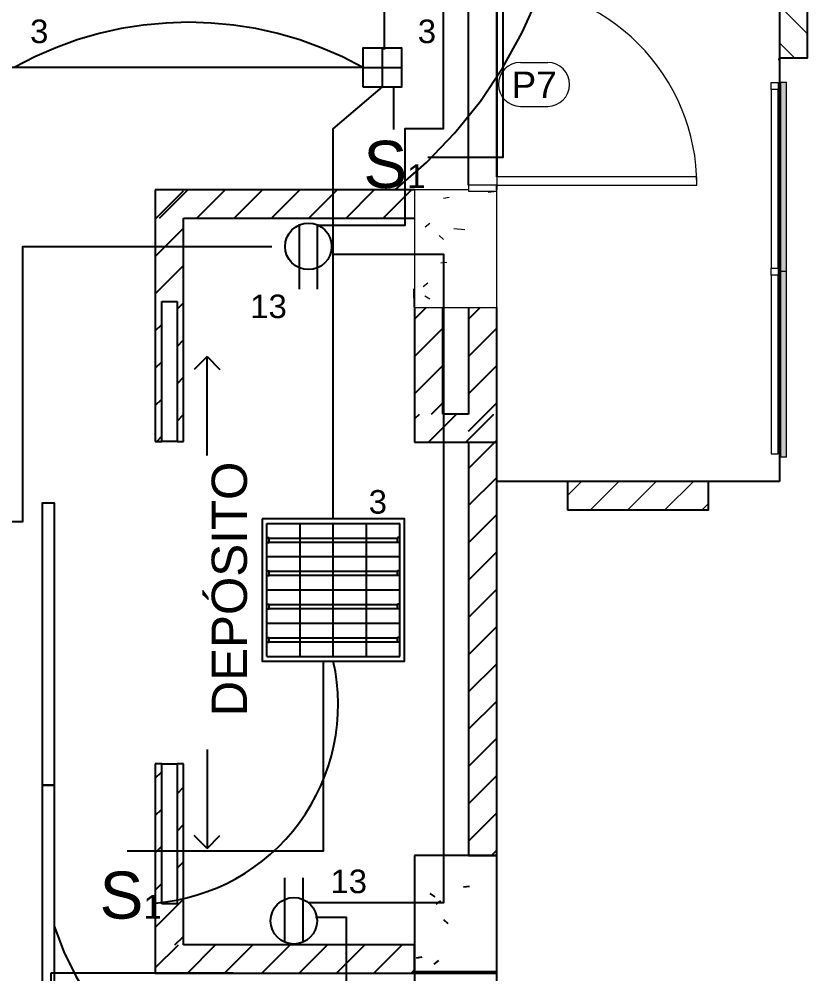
# Model space of a CAD drawing. Header units: inches. Extents: x 131 to 82119, y 71 to 16923.
# Drawn here: x 305.628 to 308.98, y 164.228 to 168.285 of the extents above; entities that cross this region are included whole.
import ezdxf
from ezdxf.enums import TextEntityAlignment as Align

# ---------------------------------------------------------------- set-up
doc = ezdxf.new("R2010")
doc.units = ezdxf.units.IN
doc.header["$MEASUREMENT"] = 0
doc.linetypes.add('HIDDEN', pattern=[9.525, 6.35, -3.175])
for name, color, linetype, lineweight in [('A-DOOR-____-IDEN', 31, 'Continuous', 18), ('A-DOOR-____-MCUT', 31, 'Continuous', 18), ('A-DOOR-____-OTLN', 31, 'Continuous', 18), ('A-DOOR-FRAM-MCUT', 31, 'Continuous', 18), ('A-GLAZ-CURT-OTLN', 52, 'Continuous', 18), ('A-GLAZ-CWMG-OTLN', 51, 'Continuous', 18), ('A-WALL-____-PATT', 111, 'Continuous', 18), ('DUCTO-PARED O TECHO', 7, 'Continuous', 25), ('S-COLS-____-MCUT', 52, 'Continuous', 18), ('S-COLS-____-OTLN', 52, 'Continuous', 18), ('SIMBOLOGIA', 150, 'Continuous', 25)]:
    doc.layers.add(name, color=color, linetype=linetype, lineweight=lineweight)
for name, color, linetype in [('A-MURO', 2, 'Continuous'), ('A-PROY', 33, 'HIDDEN'), ('Arquitectonico', 253, 'Continuous'), ('Arquitectónico', 253, 'Continuous'), ('BLOQUES_ILUMINACION', 1, 'Continuous'), ('BLOQUES_ILUMINACION1', 8, 'Continuous'), ('INTERRUPTORES', 6, 'Continuous'), ('LAMPARAS', 20, 'Continuous'), ('Retorno', 5, 'HIDDEN')]:
    doc.layers.add(name, color=color, linetype=linetype)
doc.styles.add('Arial_1', font='arial.ttf', dxfattribs={"height": 0.15})
doc.styles.add('Arial_4', font='arial.ttf', dxfattribs={"height": 0.1125})
doc.styles.get("Standard").update_dxf_attribs({"font": 'arial.ttf'})
pattern_1 = [(45, (314.34163, 184.42544), (-0.07919596, 0.07919596), [])]

# ---------------------------------------------------------------- blocks, each defined once
blk = doc.blocks.new('M_Concrete-Rectangular-Column - Columna Concreto 0_35 x 0_50-1658615-ARQ-P1')
at = {"layer": 'S-COLS-____-OTLN'}
h = blk.add_hatch(dxfattribs=at)
h.set_pattern_fill('FP_33', style=0, pattern_type=2)
h.set_pattern_definition([(50, (6.859, 17.117), (0.546432, -0.047308), [0.057, -0.629]), (355, (6.859, 17.117), (-0.105429, 0.57337), [0.046, -0.503]), (100.451, (6.904, 17.113), (0.440955, 0.525708), [0.049, -0.534]), (46.184, (6.859, 17.269), (0.813123, -0.12606), [0.086, -0.943]), (96.636, (6.926, 17.259), (0.711995, 0.742252), [0.073, -0.801]), (351.184, (6.859, 17.269), (0.71223, 0.742616), [0.069, -0.754]), (21, (6.935, 17.231), (0.454985, -0.306292), [0.057, -0.629]), (326, (6.935, 17.231), (0.185766, 0.552594), [0.046, -0.503]), (71.451, (6.973, 17.205), (0.640536, 0.246016), [0.049, -0.534]), (37.5, (6.859, 17.117), (0.009206, 0.2541166), [0.025, -0.472, 0.025, -0.485, -0.505]), (37.5, (6.859, 17.117), (0.009206, 0.2541166), [-1.007, 0.025, -0.48]), (7.5, (6.859, 17.117), (0.2004608, 0.3007382), [0.025, -0.266, 0.025, -0.46, -0.192]), (7.5, (6.859, 17.117), (0.2004608, 0.3007382), [-0.776, 0.025, -0.167]), (327.5, (6.689, 17.117), (0.406483, -0.0170776), [0.025, -0.165, 0.025, -0.569, -0.789]), (327.5, (6.689, 17.117), (0.406483, -0.0170776), [-0.785, 0.025, -0.764]), (317.5, (6.612, 17.117), (0.4439987, 0.076008), [0.025, -0.223, 0.025, -0.37, -0.56]), (317.5, (6.612, 17.117), (0.4439987, 0.076008), [-0.642, 0.025, -0.535])])
h.paths.add_polyline_path([(0.175, -0.25), (0.175, 0.2451), (0.055, 0.2451), (0.055, 0.25), (-0.175, 0.25), (-0.175, -0.25), (0.055, -0.25)], flags=0)
at = {"layer": 'S-COLS-____-MCUT'}
for p, q in [((0.055, 0.25), (-0.175, 0.25)), ((-0.175, 0.25), (-0.175, -0.25)), ((0.175, -0.25), (0.175, 0.2451)), ((-0.175, -0.25), (0.175, -0.25))]:
    blk.add_line(p, q, dxfattribs=at)
blk = doc.blocks.new('Puertas Revit Lisas - 0_90 X 2_60-1819666-ARQ-P1')
at = {"layer": 'A-DOOR-____-MCUT'}
for p, q in [((0.425, 0.906825), (0.39, 0.906825)), ((0.39, 0.906825), (0.39, 0.056825)), ((0.425, 0.056825), (0.425, 0.906825)), ((0.39, 0.056825), (0.425, 0.056825))]:
    blk.add_line(p, q, dxfattribs=at)
at = {"layer": 'A-DOOR-____-OTLN'}
blk.add_arc((0.425, 0.056825), 0.85, 90, 180, dxfattribs=at)
at = {"layer": 'A-DOOR-FRAM-MCUT'}
for p, q in [((-0.425, 0.056825), (-0.45, 0.056825)), ((-0.45, 0.056825), (-0.45, -0.063175)), ((-0.425, -0.063175), (-0.425, 0.056825)), ((0.425, 0.056825), (0.425, -0.063175)), ((0.45, 0.056825), (0.425, 0.056825)), ((0.45, -0.063175), (0.45, 0.056825)), ((-0.45, -0.063175), (-0.425, -0.063175)), ((0.425, -0.063175), (0.45, -0.063175))]:
    blk.add_line(p, q, dxfattribs=at)
blk = doc.blocks.new('Etiqueta Puerta 1_5mm - Etiqueta Puerta 1_5mm-1832370-ARQ-P1')
at = {"layer": 'A-DOOR-____-IDEN'}
for p, q in [((-0.000813, 0.001281), (0.000734, 0.001281)), ((-0.000813, -0.001203), (0.000734, -0.001203))]:
    blk.add_line(p, q, dxfattribs=at)
for centre, start, end in [((-0.000813, 0.000039), 90, 270), ((0.000734, 0.000039), 270, 90)]:
    blk.add_arc(centre, 0.001242, start, end, dxfattribs=at)
blk = doc.blocks.new('System Panel - Glazed-1488045-ARQ-P1')
at = {"layer": 'A-GLAZ-CURT-OTLN'}
blk.add_hatch(color=256, dxfattribs=at).paths.add_polyline_path([(-0.3945, 0.0495), (-0.3945, 0.0245), (0.3945, 0.0245), (0.3945, 0.0495), (0.0344, 0.0495)], flags=0)
for p, q in [((-0.3945, 0.0495), (0.3945, 0.0495)), ((-0.3945, 0.0495), (-0.3945, 0.0245)), ((0.3945, 0.0495), (0.3945, 0.0245)), ((0.3945, 0.0245), (-0.3945, 0.0245))]:
    blk.add_line(p, q, dxfattribs=at)
blk = doc.blocks.new('System Panel - Glazed-1488044-ARQ-P1')
at = {"layer": 'A-GLAZ-CURT-OTLN'}
blk.add_hatch(color=256, dxfattribs=at).paths.add_polyline_path([(-0.402, 0.0245), (0.402, 0.0245), (0.402, 0.0495), (-0.402, 0.0495)], flags=0)
for p, q in [((-0.402, 0.0495), (0.402, 0.0495)), ((-0.402, 0.0495), (-0.402, 0.0245)), ((0.402, 0.0495), (0.402, 0.0245)), ((0.402, 0.0245), (-0.402, 0.0245))]:
    blk.add_line(p, q, dxfattribs=at)
blk = doc.blocks.new('Rectangular Mullion - 30mm Square-1488043-ARQ-P1')
at = {"layer": 'A-GLAZ-CWMG-OTLN'}
for p, q in [((0, -5.8737), (0.03, -5.8737)), ((0, -6.6327), (0, -5.8737)), ((0.03, -5.8737), (0.03, -6.6327)), ((0.03, -6.6327), (0, -6.6327))]:
    blk.add_line(p, q, dxfattribs=at)
blk = doc.blocks.new('Rectangular Mullion - 30mm Square-1488009-ARQ-P1')
at = {"layer": 'A-GLAZ-CWMG-OTLN'}
for p, q in [((-0.015, -0.015), (-0.015, 0.015)), ((-0.015, 0.015), (0.015, 0.015)), ((0.015, 0.015), (0.015, -0.015)), ((0.015, -0.015), (-0.015, -0.015))]:
    blk.add_line(p, q, dxfattribs=at)
blk = doc.blocks.new('Rectangular Mullion - 30mm Square-1488014-ARQ-P1')
at = {"layer": 'A-GLAZ-CWMG-OTLN'}
for p, q in [((-0.03, -0.015), (-0.03, 0.015)), ((-0.03, 0.015), (0, 0.015)), ((0, 0.015), (0, -0.015)), ((0, -0.015), (-0.03, -0.015))]:
    blk.add_line(p, q, dxfattribs=at)
blk = doc.blocks.new('A$C633049BD')
at = {"layer": 'A-GLAZ-CURT-OTLN', "rotation": 90.00000000000031}
for name, p in [('System Panel - Glazed-1488044-ARQ-P1', (-0.217, 1.0464)), ('System Panel - Glazed-1488045-ARQ-P1', (-0.217, 0.25))]:
    blk.add_blockref(name, p, dxfattribs=at)
at = {"layer": 'A-GLAZ-CWMG-OTLN', "extrusion": (0, 0, -1), "rotation": 89.99999999999972}
for name, p in [('Rectangular Mullion - 30mm Square-1488014-ARQ-P1', (0.217, 1.4484)), ('Rectangular Mullion - 30mm Square-1488009-ARQ-P1', (0.217, 0.6445))]:
    blk.add_blockref(name, p, dxfattribs=at)
at = {"layer": 'A-GLAZ-CWMG-OTLN'}
for p in [(-0.232, 7.2922), (-0.232, 6.5032)]:
    blk.add_blockref('Rectangular Mullion - 30mm Square-1488043-ARQ-P1', p, dxfattribs=at)
blk = doc.blocks.new('A$C798B2CDA')
at = {"layer": 'A-WALL-____-PATT'}
h = blk.add_hatch(dxfattribs=at)
h.set_pattern_fill('FP_1', color=8, angle=-90, style=0, pattern_type=2)
h.set_pattern_definition([(315, (2.27426, -8.48653), (0.079196, 0.079196), [])])
h.paths.add_polyline_path([(1.2021, -4.8726), (1.3217, -4.8726), (1.3217, -4.2729), (1.2018, -4.2729), (1.2018, -4.8384)])
h = blk.add_hatch(dxfattribs=at)
h.set_pattern_fill('FP_1', color=8, style=0, pattern_type=2)
h.set_pattern_definition([(45, (4.51329, -5.71907), (-0.079196, 0.079196), [])])
h.paths.add_polyline_path([(0.8994, -6.7913), (0.8994, -6.6716), (0.2997, -6.6716), (0.2997, -6.7915), (0.8652, -6.7915)])
blk.add_line((1.196, -4.8773), (1.2055, -4.8773))
at = {"layer": 'A-MURO'}
for points in [[(1.2007, -4.2729), (1.2007, -4.8726), (1.3204, -4.8726), (1.3204, -4.2729)], [(0.2997, -6.7926), (0.8994, -6.7926), (0.8994, -6.6729), (0.2997, -6.6729)], [(0.2997, -6.7926), (0.8994, -6.7926), (0.8994, -6.6729), (0.2997, -6.6729)]]:
    blk.add_lwpolyline(points, close=True, dxfattribs=at)
at = {"layer": 'A-PROY'}
for p, q in [((1.2007, -4.8726), (1.2007, -6.6729)), ((1.2007, -6.6729), (0, -6.6729))]:
    blk.add_line(p, q, dxfattribs=at)
at = {"xscale": -1}
blk.add_blockref('A$C633049BD', (0.9641, -6.4246), dxfattribs=at)
blk = doc.blocks.new('4X17W')
at = {"layer": 'BLOQUES_ILUMINACION'}
blk.add_lwpolyline([(-0.3025, 0.3025), (-0.3025, -0.3025), (0.3025, -0.3025), (0.3025, 0.3025)], close=True, dxfattribs=at)
at = {"layer": 'BLOQUES_ILUMINACION1'}
for p, q in [((-0.2825, -0.2825), (-0.2825, 0.2825)), ((-0.2825, 0.2825), (0.2825, 0.2825)), ((-0.1413, -0.2825), (-0.1413, 0.2825)), ((0, -0.2825), (0, 0.2825)), ((0.1413, -0.2825), (0.1413, 0.2825)), ((0.2825, -0.2825), (0.2825, 0.2825)), ((-0.2825, 0.2219), (-0.2725, 0.2219)), ((-0.2725, 0.2019), (-0.2725, 0.2219)), ((-0.2725, 0.2204), (0.2725, 0.2204)), ((-0.2725, 0.2034), (0.2725, 0.2034)), ((0.2725, 0.2019), (0.2725, 0.2219)), ((0.2825, 0.2219), (0.2725, 0.2219)), ((-0.2825, 0.2019), (-0.2725, 0.2019)), ((0.2825, 0.2019), (0.2725, 0.2019)), ((-0.2825, 0.1413), (0.2825, 0.1413)), ((-0.2825, 0.0806), (-0.2725, 0.0806)), ((-0.2825, 0.0606), (-0.2725, 0.0606)), ((-0.2725, 0.0606), (-0.2725, 0.0806)), ((-0.2725, 0.0791), (0.2725, 0.0791)), ((-0.2725, 0.0621), (0.2725, 0.0621)), ((0.2725, 0.0606), (0.2725, 0.0806)), ((0.2825, 0.0806), (0.2725, 0.0806)), ((0.2825, 0.0606), (0.2725, 0.0606)), ((-0.2825, 0), (0.2825, 0)), ((-0.2825, -0.0606), (-0.2725, -0.0606)), ((-0.2825, -0.0806), (-0.2725, -0.0806)), ((-0.2725, -0.0806), (-0.2725, -0.0606)), ((-0.2725, -0.0621), (0.2725, -0.0621)), ((-0.2725, -0.0791), (0.2725, -0.0791)), ((0.2725, -0.0806), (0.2725, -0.0606)), ((0.2825, -0.0606), (0.2725, -0.0606)), ((0.2825, -0.0806), (0.2725, -0.0806)), ((-0.2825, -0.1413), (0.2825, -0.1413)), ((-0.2825, -0.2019), (-0.2725, -0.2019)), ((-0.2725, -0.2219), (-0.2725, -0.2019)), ((0.2725, -0.2219), (0.2725, -0.2019)), ((0.2825, -0.2019), (0.2725, -0.2019)), ((-0.2825, -0.2219), (-0.2725, -0.2219)), ((-0.2725, -0.2034), (0.2725, -0.2034)), ((-0.2725, -0.2204), (0.2725, -0.2204)), ((0.2825, -0.2219), (0.2725, -0.2219)), ((-0.2825, -0.2825), (0.2825, -0.2825))]:
    blk.add_line(p, q, dxfattribs=at)
blk = doc.blocks.new('TOMA')
at = {"layer": 'SIMBOLOGIA'}
for p, q in [((-0.0301, 0.2165), (-0.0301, 0.0062)), ((0.0294, 0.2165), (0.0294, 0.1463)), ((0.0294, 0.1463), (0.0294, 0.0059))]:
    blk.add_line(p, q, dxfattribs=at)
blk.add_circle((0, 0.0761), 0.0761, dxfattribs=at)

msp = doc.modelspace()

# ---------------------------------------------------------------- hatches: boundary and pattern name
at = {"layer": 'Arquitectonico'}
h = msp.add_hatch(dxfattribs=at)
h.set_pattern_fill('FP_37', color=256, angle=360, style=0, pattern_type=2)
h.set_pattern_definition([(45, (314.01047, 184.42544), (-0.07919596, 0.07919596), [])])
h.paths.add_polyline_path([(306.2067, 164.3508), (306.3267, 164.3508), (306.3267, 165.1206), (306.2992, 165.1206), (306.2992, 164.5256), (306.2342, 164.5256), (306.2342, 165.1206), (306.2067, 165.1206)])
h.paths.add_polyline_path([(306.2342, 166.4906), (306.2342, 167.0856), (306.2992, 167.0856), (306.2992, 166.4906), (306.3267, 166.4906), (306.3267, 167.5592), (306.2067, 167.5592), (306.2067, 166.4906)])
h = msp.add_hatch(dxfattribs=at)
h.set_pattern_fill('FP_37', color=256, angle=360, style=0, pattern_type=2)
h.set_pattern_definition(pattern_1)
h.paths.add_polyline_path([(306.5379, 167.4392), (307.3079, 167.4392), (307.3079, 167.5592), (306.2067, 167.5592), (306.2067, 167.4392), (306.3267, 167.4392)])
h = msp.add_hatch(dxfattribs=at)
h.set_pattern_fill('FP_37', color=256, angle=360, style=0, pattern_type=2)
h.set_pattern_definition([(45, (314.11163, 184.42544), (-0.07919596, 0.07919596), [])])
h.paths.add_polyline_path([(307.4279, 166.6066), (307.4279, 167.0592), (307.3079, 167.0592), (307.3079, 166.6066)])
h = msp.add_hatch(dxfattribs=at)
h.set_pattern_fill('FP_37', color=256, angle=360, style=0, pattern_type=2)
h.set_pattern_definition(pattern_1)
h.paths.add_polyline_path([(307.6579, 164.7308), (307.6579, 167.0592), (307.5379, 167.0592), (307.5379, 164.7308)], flags=0)
h = msp.add_hatch(dxfattribs=at)
h.set_pattern_fill('FP_37', color=256, angle=360, style=0, pattern_type=2)
h.set_pattern_definition([(45, (314.69163, 183.4729), (-0.07919596, 0.07919596), [])])
h.paths.add_polyline_path([(306.8879, 166.4866), (307.6579, 166.4866), (307.6579, 166.6066), (307.3079, 166.6066), (307.3079, 166.4866), (306.6767, 166.4866)])
h = msp.add_hatch(dxfattribs=at)
h.set_pattern_fill('FP_31', color=256, angle=360, style=0, pattern_type=2)
h.set_pattern_definition([(50, (314.34163, 184.42544), (0.546432, -0.047308), [0.057, -0.629]), (355, (314.34163, 184.42544), (-0.105429, 0.57337), [0.046, -0.503]), (100.451, (314.38663, 184.42144), (0.440955, 0.525708), [0.049, -0.534]), (46.184, (314.3416, 184.57844), (0.813123, -0.12606), [0.086, -0.943]), (96.636, (314.4096, 184.5674), (0.711995, 0.742252), [0.073, -0.801]), (351.184, (314.3416, 184.5784), (0.71223, 0.742616), [0.069, -0.754]), (21, (314.41763, 184.54044), (0.454985, -0.306292), [0.057, -0.629]), (326, (314.41763, 184.54044), (0.185766, 0.552594), [0.046, -0.503]), (71.451, (314.45563, 184.51444), (0.640536, 0.246016), [0.049, -0.534]), (37.5, (314.34163, 184.42544), (0.009206, 0.2541166), [0.025, -0.472, 0.025, -0.485, -0.505]), (37.5, (314.34163, 184.42544), (0.009206, 0.2541166), [-1.007, 0.025, -0.48]), (7.5, (314.34163, 184.42544), (0.2004608, 0.3007382), [0.025, -0.266, 0.025, -0.46, -0.192]), (7.5, (314.34163, 184.42544), (0.2004608, 0.3007382), [-0.776, 0.025, -0.167]), (327.5, (314.17163, 184.42544), (0.406483, -0.0170776), [0.025, -0.165, 0.025, -0.569, -0.789]), (327.5, (314.17163, 184.42544), (0.406483, -0.0170776), [-0.785, 0.025, -0.764]), (317.5, (314.09563, 184.42544), (0.4439987, 0.076008), [0.025, -0.223, 0.025, -0.37, -0.56]), (317.5, (314.09563, 184.42544), (0.4439987, 0.076008), [-0.642, 0.025, -0.535])])
h.paths.add_polyline_path([(307.6579, 164.2308), (307.6579, 164.7308), (307.3079, 164.7308), (307.3079, 164.2308), (307.3225, 164.2308)], flags=0)
h = msp.add_hatch(dxfattribs=at)
h.set_pattern_fill('FP_37', color=256, angle=360, style=0, pattern_type=2)
h.set_pattern_definition(pattern_1)
h.paths.add_polyline_path([(307.3079, 164.2308), (307.3079, 164.3508), (306.2067, 164.3508), (306.2067, 164.2308)])

# ---------------------------------------------------------------- linework, layer by layer
at = {"linetype": 'HIDDEN'}
for p, q in [((306.5379, 164.2308), (305.7635, 164.2308)), ((305.7635, 164.2308), (305.7635, 161.4559))]:
    msp.add_line(p, q, dxfattribs=at)
at = {"layer": 'Arquitectonico'}
for p, q in [((307.5379, 167.5793), (307.5379, 168.4293)), ((307.6579, 168.4293), (307.6579, 167.6143)), ((307.6583, 167.6143), (307.6583, 168.4543)), ((307.6583, 167.5592), (307.6583, 167.5793)), ((306.2067, 167.5592), (306.2067, 166.4906)), ((307.3079, 167.5592), (306.2067, 167.5592)), ((306.5379, 167.5592), (306.5379, 167.5592)), ((306.3267, 166.4906), (306.3267, 167.4392)), ((306.3267, 167.4392), (307.3079, 167.4392)), ((307.3079, 167.0592), (307.3066, 167.1392)), ((306.2342, 166.4906), (306.2342, 167.0856)), ((306.2342, 167.0856), (306.2992, 167.0856)), ((306.2992, 167.0856), (306.2992, 166.4906)), ((307.3079, 167.0592), (307.3079, 166.4866)), ((307.4279, 166.6066), (307.4279, 167.0592)), ((307.5379, 167.0592), (307.5379, 166.6066)), ((307.6579, 164.7308), (307.6579, 167.0592)), ((306.4267, 166.8506), (306.3717, 166.7956)), ((306.4267, 166.4306), (306.4267, 166.8506)), ((306.4267, 166.8506), (306.4817, 166.7956)), ((307.5379, 166.6066), (307.4279, 166.6066)), ((306.2067, 166.4906), (306.2342, 166.4906)), ((306.2992, 166.4906), (306.2342, 166.4906)), ((306.2992, 166.4906), (306.3267, 166.4906)), ((307.3079, 166.4866), (307.6579, 166.4866)), ((307.5379, 166.4866), (307.5379, 164.7308)), ((306.4267, 165.1806), (306.4267, 164.7606)), ((306.2342, 165.1206), (306.2067, 165.1206)), ((306.2067, 165.1206), (306.2067, 164.2308)), ((306.2342, 164.5256), (306.2342, 165.1206)), ((306.2342, 165.1206), (306.2992, 165.1206)), ((306.3267, 165.1206), (306.2992, 165.1206)), ((306.2992, 165.1206), (306.2992, 164.5256)), ((306.3267, 164.3508), (306.3267, 165.1206)), ((306.4267, 164.7606), (306.3717, 164.8156)), ((306.4267, 164.7606), (306.4817, 164.8156)), ((307.6579, 164.7308), (307.3079, 164.7308)), ((307.3079, 164.7308), (307.3079, 164.2308)), ((307.5379, 164.7308), (307.6579, 164.7308)), ((307.6579, 164.2308), (307.6579, 164.7308)), ((306.2992, 164.5256), (306.2342, 164.5256)), ((307.3079, 164.3508), (306.3267, 164.3508)), ((306.5379, 164.3508), (306.5379, 164.3508)), ((307.3079, 164.2308), (307.3079, 164.3508)), ((306.2067, 164.2308), (307.3079, 164.2308)), ((307.6579, 164.2359), (307.3079, 164.2359)), ((307.3079, 164.2359), (307.3079, 164.0659)), ((307.3079, 164.2308), (307.6579, 164.2308)), ((307.6579, 164.2311), (307.4079, 164.2311)), ((307.6579, 164.0659), (307.6579, 164.2359))]:
    msp.add_line(p, q, dxfattribs=at)
at = {"layer": 'DUCTO-PARED O TECHO'}
for points in [[(306.8964, 167.4099), (307.2682, 167.4099), (307.2682, 167.82), (307.4319, 167.82), (307.4319, 170.7608)], [(306.9029, 170.5051), (307.1791, 170.5051), (307.1791, 168.1559)], [(307.6834, 169.894), (307.6834, 167.6973), (307.3649, 167.6973)], [(307.0893, 168.0793), (305.5955, 168.0793)], [(306.9631, 166.162), (306.9631, 167.819), (307.1717, 167.9969)], [(307.2188, 167.9969), (307.2188, 167.8154)], [(306.8566, 164.5312), (307.4332, 164.5312), (307.4332, 167.2841), (306.9619, 167.2841)], [(306.9202, 165.557), (306.9202, 164.749), (306.0874, 164.749)], [(306.899, 164.1256), (307.0191, 164.1256), (307.0191, 164.4679), (306.8874, 164.4679)]]:
    msp.add_lwpolyline(points, dxfattribs=at)
msp.add_lwpolyline([(306.7014, 167.3174), (305.643, 167.3174), (305.643, 166.1485), (303.4075, 166.1485), (303.4075, 166.225, 1), (303.4075, 166.2806), (303.4075, 166.3131)], format="xyb", dxfattribs=at)
at = {"layer": 'LAMPARAS'}
for p, q in [((307.254, 168.1616), (307.0893, 168.1616)), ((307.0893, 168.1616), (307.0893, 167.9969)), ((307.1717, 167.9969), (307.1717, 168.1616)), ((307.0893, 168.0793), (307.254, 168.0793)), ((307.0893, 167.9969), (307.254, 167.9969))]:
    msp.add_line(p, q, dxfattribs=at)
for points in [[(307.0893, 167.9969), (307.254, 167.9969), (307.254, 168.1616), (307.0893, 168.1616)], [(305.7278, 165.03), (305.7278, 166.23), (305.7778, 166.23), (305.7778, 165.03)], [(305.7278, 163.83), (305.7278, 165.03), (305.7778, 165.03), (305.7778, 163.83)]]:
    msp.add_lwpolyline(points, close=True, dxfattribs=at)
at = {"layer": 'Retorno'}
for centre, radius, start, end in [((305.962, 169.1331), 2.0187, 308.7687, 26.6834), ((306.3481, 166.7449), 1.5264, 60.9479, 119.0522), ((306.1383, 165.3715), 0.8454, 274.6461, 12.6697), ((306.9038, 164.7881), 1.1816, 197.6379, 284.5426)]:
    msp.add_arc(centre, radius, start, end, dxfattribs=at)

# ---------------------------------------------------------------- block references
at = {"layer": 'Arquitectonico'}
for name, p in [('A$C798B2CDA', (307.6579, 172.9923)), ('M_Concrete-Rectangular-Column - Columna Concreto 0_35 x 0_50-1658615-ARQ-P1', (307.4829, 167.3092))]:
    msp.add_blockref(name, p, dxfattribs=at)
at = {"layer": 'Arquitectonico', "rotation": 270.0000000000003}
msp.add_blockref('Puertas Revit Lisas - 0_90 X 2_60-1819666-ARQ-P1', (307.6011, 168.0043), dxfattribs=at)
at = {"layer": 'Arquitectonico', "xscale": 74.99999999999996, "yscale": 74.99999999999996, "zscale": 74.99999999999996}
msp.add_blockref('Etiqueta Puerta 1_5mm - Etiqueta Puerta 1_5mm-1832370-ARQ-P1', (307.819, 168.0043), dxfattribs=at)
at = {"layer": 'Arquitectónico', "ltscale": 100}
msp.add_blockref('4X17W', (306.9631, 165.8595), dxfattribs=at)
at = {"layer": 'SIMBOLOGIA', "xscale": 1.29829461337991, "yscale": 1.29829461337991, "zscale": 1.29829461337991, "rotation": 180}
msp.add_blockref('TOMA', (306.8574, 167.4179), dxfattribs=at)
at = {"layer": 'SIMBOLOGIA', "xscale": 1.29829461337991, "yscale": 1.29829461337991, "zscale": 1.29829461337991}
msp.add_blockref('TOMA', (306.7956, 164.3546), dxfattribs=at)

# ---------------------------------------------------------------- texts
for s, p in [('3', (305.7137, 168.1829)), ('3', (307.3609, 168.1829)), ('13', (306.6879, 167.0142)), ('3', (307.1524, 166.1835)), ('13', (307.0287, 164.5707))]:
    msp.add_text(s, height=0.1).set_placement(p, align=Align.CENTER)
at = {"layer": 'Arquitectonico', "insert": (307.7205, 168.0618), "char_height": 0.1125, "width": 0.234494, "attachment_point": 1, "style": 'Arial_4'}
msp.add_mtext('P7', dxfattribs=at)
at = {"layer": 'Arquitectonico', "insert": (306.4464, 165.3216), "char_height": 0.15, "width": 1.33481, "attachment_point": 1, "rotation": 90, "style": 'Arial_1'}
msp.add_mtext('DEPÓSITO', dxfattribs=at)
at = {"layer": 'INTERRUPTORES', "char_height": 0.2, "attachment_point": 1}
for insert in [(307.0908, 167.7678), (305.9699, 164.6625)]:
    msp.add_mtext_dynamic_manual_height_columns('\\pt0.0082306;S{\\H0.5x;1}', width=0.353086, gutter_width=12.5, heights=[0], dxfattribs=dict(at, insert=insert))

doc.saveas('drawing.dxf')
